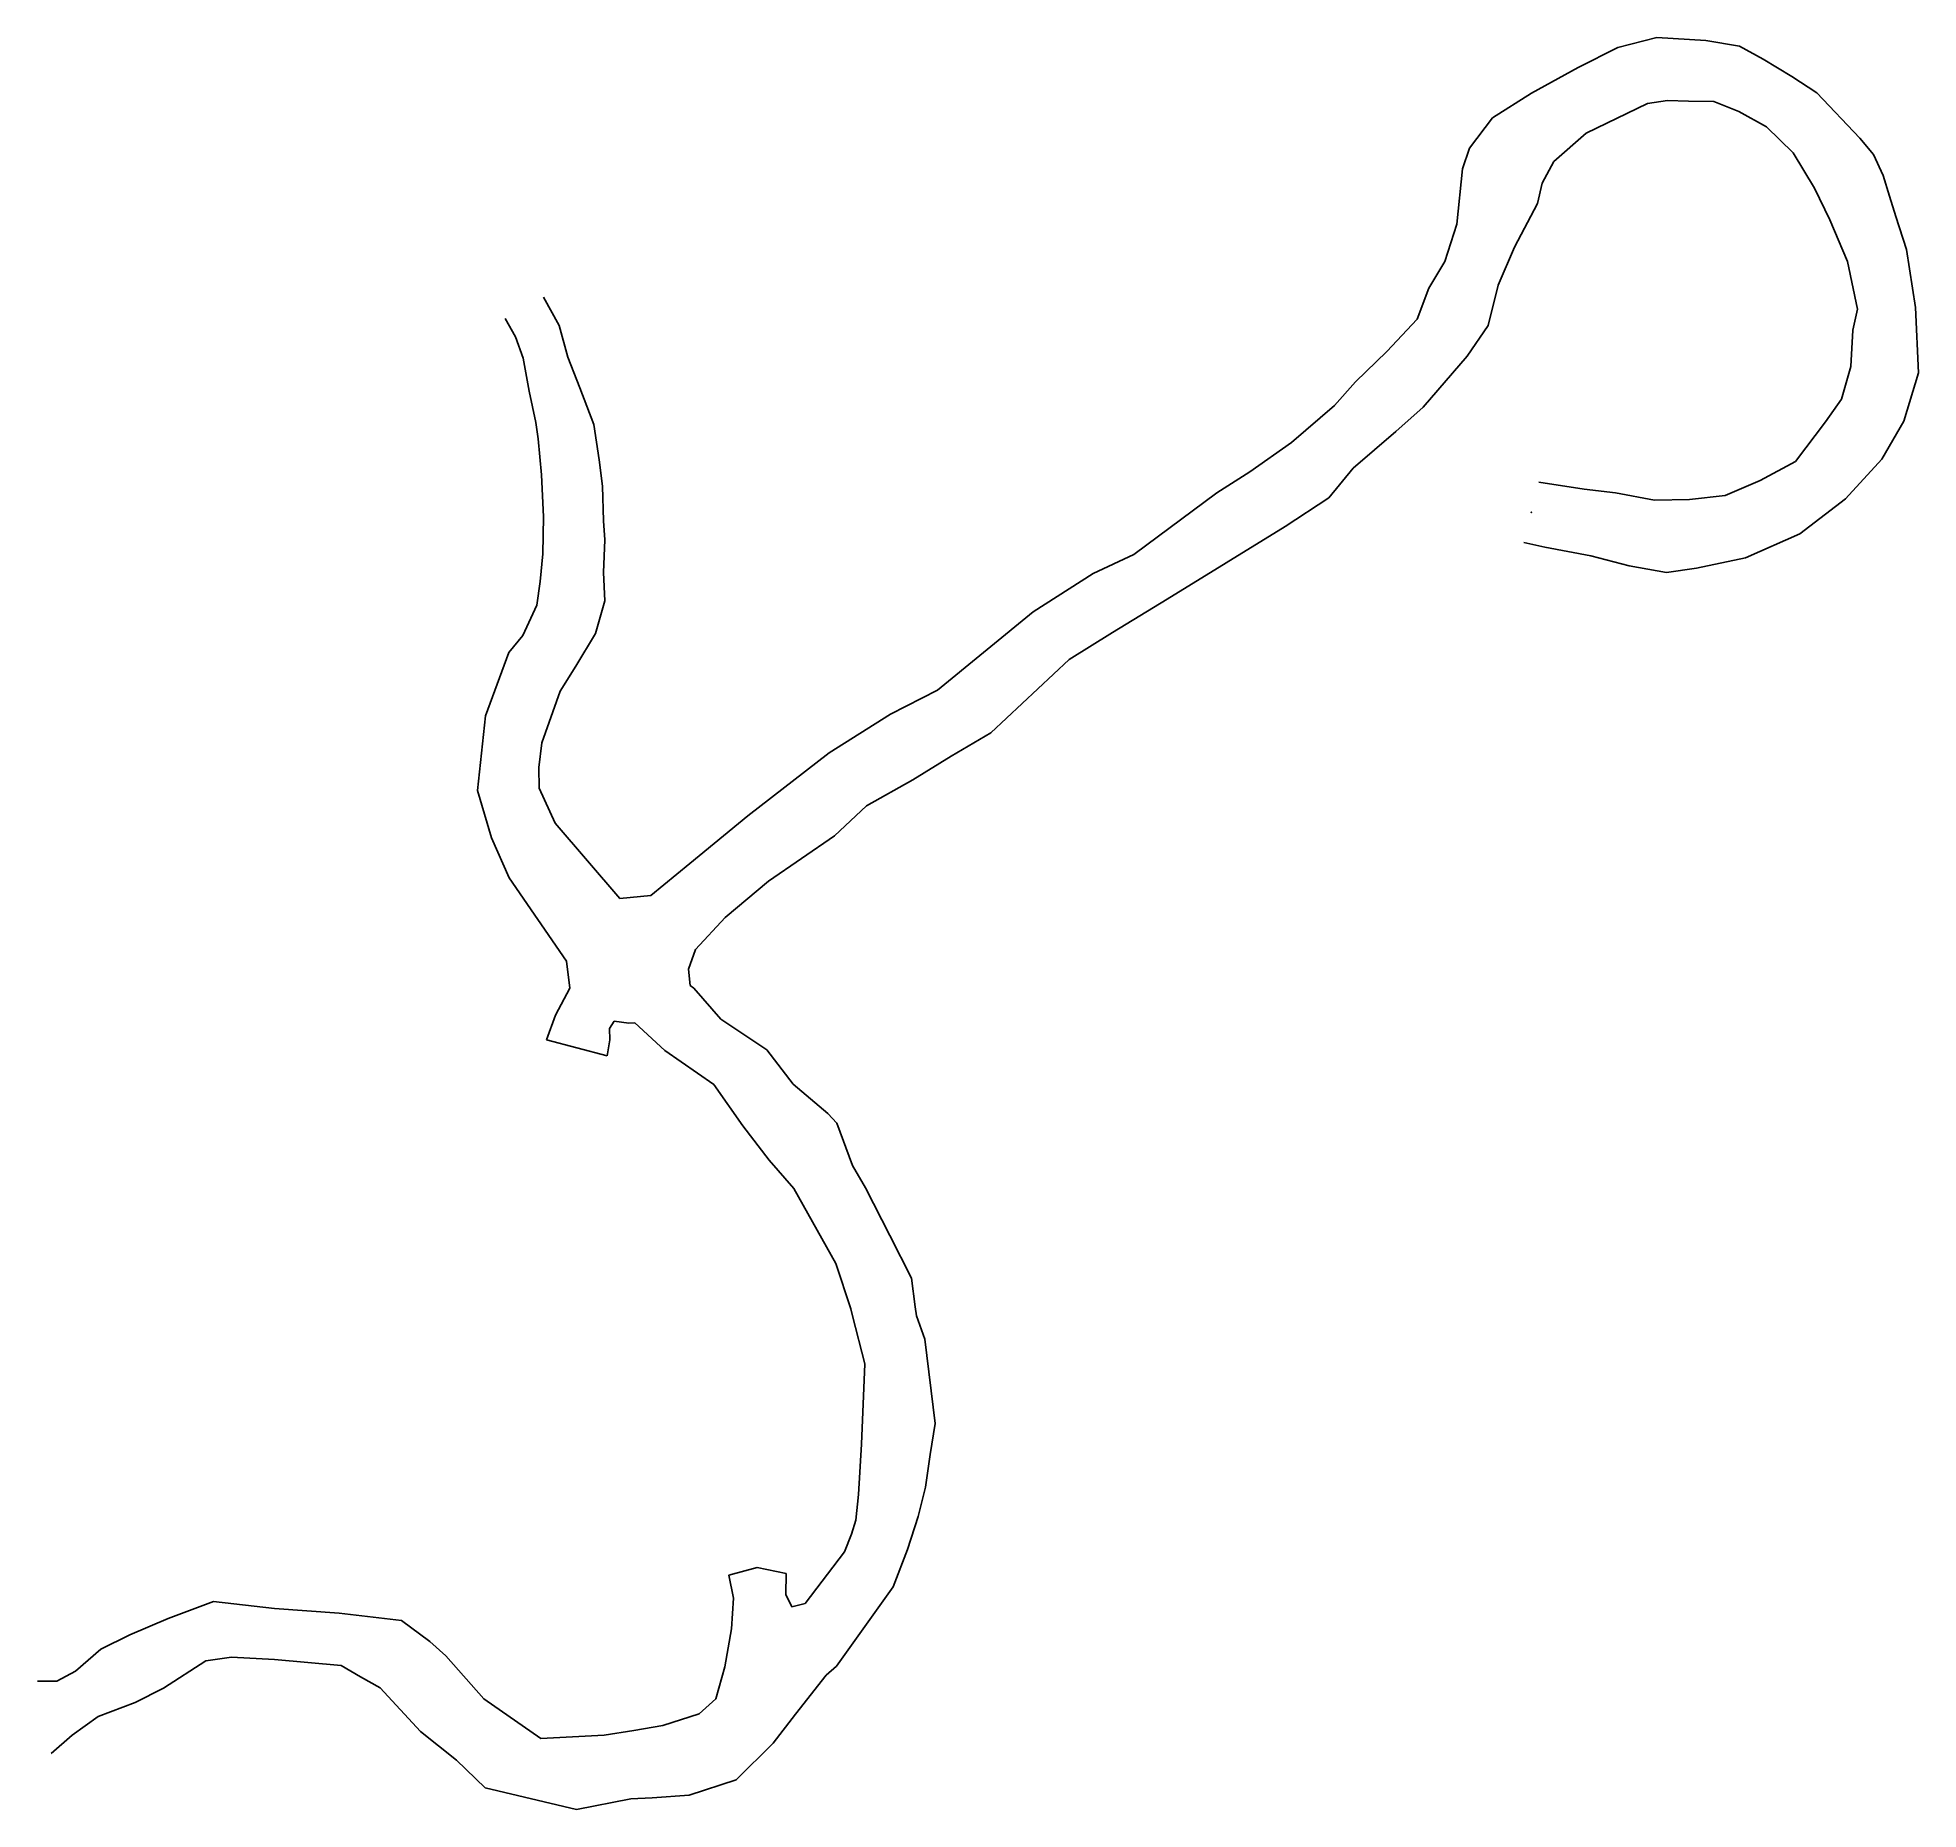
# Model space of a CAD drawing. Extents: x 646106 to 646225, y 4145923 to 4146035.
import ezdxf

# ---------------------------------------------------------------- set-up
doc = ezdxf.new("R2010")
doc.units = 0
doc.header["$MEASUREMENT"] = 0
doc.layers.add('INIT_COORD', color=1, linetype='Continuous')
doc.layers.add('Katman1', color=1, linetype='Continuous')

msp = doc.modelspace()

# ---------------------------------------------------------------- linework, layer by layer
at = {"layer": 'INIT_COORD', "linetype": 'Continuous'}
msp.add_point((646200.105238, 4146004.6015, 1963.820496), dxfattribs=at)
at = {"layer": 'Katman1'}
for points in [[(646203.066523, 4146032.762, 1969.547974), (646205.577523, 4146034.013, 1969.477051)], [(646205.577523, 4146034.013, 1969.477051), (646208.043672, 4146034.645, 1969.262939)], [(646208.043672, 4146034.645, 1969.262939), (646211.146672, 4146034.457, 1969.046997)], [(646211.146672, 4146034.457, 1969.046997), (646213.287672, 4146034.111, 1968.900024)], [(646213.287672, 4146034.111, 1968.900024), (646214.774672, 4146033.28, 1968.900024)], [(646200.123523, 4146031.135, 1969.69397), (646203.066523, 4146032.762, 1969.547974)], [(646214.774672, 4146033.28, 1968.900024), (646216.591672, 4146032.178, 1968.954956)], [(646216.591672, 4146032.178, 1968.954956), (646218.169672, 4146031.155, 1968.765015)], [(646197.654523, 4146029.573, 1969.847046), (646200.123523, 4146031.135, 1969.69397)], [(646207.465672, 4146030.483, 1969.546997), (646203.569523, 4146028.588, 1969.452026)], [(646208.724672, 4146030.67, 1969.224976), (646207.465672, 4146030.483, 1969.546997)], [(646210.047672, 4146030.621, 1969.115967), (646208.724672, 4146030.67, 1969.224976)], [(646211.648672, 4146030.597, 1968.998047), (646210.047672, 4146030.621, 1969.115967)], [(646213.241672, 4146029.979, 1968.896973), (646211.648672, 4146030.597, 1968.998047)], [(646218.169672, 4146031.155, 1968.765015), (646220.898046, 4146028.286, 1967.969971)], [(646196.186523, 4146027.652, 1970.046997), (646197.654523, 4146029.573, 1969.847046)], [(646214.995672, 4146028.992, 1968.896973), (646213.241672, 4146029.979, 1968.896973)], [(646216.68087, 4146027.359849, 1968.766968), (646214.995672, 4146028.992, 1968.896973)], [(646203.569523, 4146028.588, 1969.452026), (646201.526523, 4146026.796, 1969.468994)], [(646220.898046, 4146028.286, 1967.969971), (646221.745046, 4146027.253, 1967.906006)], [(646195.757523, 4146026.349, 1970.338989), (646196.186523, 4146027.652, 1970.046997)], [(646201.526523, 4146026.796, 1969.468994), (646200.792523, 4146025.43, 1969.472046)], [(646218.027775, 4146025.121104, 1968.171021), (646216.68087, 4146027.359849, 1968.766968)], [(646221.745046, 4146027.253, 1967.906006), (646222.375046, 4146025.916, 1967.766968)], [(646195.389212, 4146022.834, 1971.089966), (646195.757523, 4146026.349, 1970.338989)], [(646200.792523, 4146025.43, 1969.472046), (646200.499523, 4146024.146, 1969.677979)], [(646222.375046, 4146025.916, 1967.766968), (646222.770046, 4146024.615, 1967.813965)], [(646219.000046, 4146023.118, 1967.874023), (646218.027775, 4146025.121104, 1968.171021)], [(646222.770046, 4146024.615, 1967.813965), (646223.177046, 4146023.333, 1967.807007)], [(646200.499523, 4146024.146, 1969.677979), (646199.046212, 4146021.374, 1971.019043)], [(646219.000046, 4146023.118, 1967.874023), (646220.114054, 4146020.478, 1968.077026)], [(646223.834054, 4146021.245, 1967.832031), (646223.177046, 4146023.333, 1967.807007)], [(646195.389212, 4146022.834, 1971.089966), (646194.628212, 4146020.484, 1971.082031)], [(646198.008212, 4146018.97, 1970.995972), (646199.046212, 4146021.374, 1971.019043)], [(646224.402054, 4146017.568, 1967.29895), (646223.834054, 4146021.245, 1967.832031)], [(646194.628212, 4146020.484, 1971.082031), (646193.614212, 4146018.794, 1971.380981)], [(646220.114054, 4146020.478, 1968.077026), (646220.750054, 4146017.466, 1967.634033)], [(646192.889623, 4146016.828, 1971.728027), (646193.614212, 4146018.794, 1971.380981)], [(646197.382212, 4146016.43, 1971.092041), (646198.008212, 4146018.97, 1970.995972)], [(646137.610548, 4146018.227503, 1975.402954), (646138.596372, 4146016.415935, 1975.832031)], [(646220.750054, 4146017.466, 1967.634033), (646220.453054, 4146016.139, 1967.463013)], [(646224.595054, 4146013.438, 1966.849976), (646224.402054, 4146017.568, 1967.29895)], [(646135.841428, 4146015.7165, 1975.916016), (646135.185478, 4146016.866672, 1975.514038)], [(646138.596372, 4146016.415935, 1975.832031), (646139.13903, 4146014.426191, 1976.131958)], [(646190.971018, 4146014.782, 1972.416016), (646192.889623, 4146016.828, 1971.728027)], [(646196.046623, 4146014.492, 1971.671021), (646197.382212, 4146016.43, 1971.092041)], [(646220.453054, 4146016.139, 1967.463013), (646220.320054, 4146013.821, 1967.087036)], [(646136.318766, 4146014.359856, 1976.25), (646135.841428, 4146015.7165, 1975.916016)], [(646188.978439, 4146012.855214, 1972.416016), (646190.971018, 4146014.782, 1972.416016)], [(646136.695611, 4146012.274644, 1976.392944), (646136.318766, 4146014.359856, 1976.25)], [(646139.13903, 4146014.426191, 1976.131958), (646139.89875, 4146012.472624, 1976.302002)], [(646196.046623, 4146014.492, 1971.671021), (646193.267018, 4146011.264, 1972.514038)], [(646220.320054, 4146013.821, 1967.087036), (646219.740054, 4146011.755, 1966.713989)], [(646139.89875, 4146012.472624, 1976.302002), (646140.80318, 4146010.157285, 1976.593018)], [(646187.649018, 4146011.372, 1972.839966), (646188.978439, 4146012.855214, 1972.416016)], [(646223.668054, 4146010.367, 1966.489014), (646224.595054, 4146013.438, 1966.849976)], [(646137.122703, 4146010.289924, 1976.589966), (646136.695611, 4146012.274644, 1976.392944)], [(646184.934018, 4146009.021, 1973.394043), (646187.649018, 4146011.372, 1972.839966)], [(646193.267018, 4146011.264, 1972.514038), (646191.544018, 4146009.718, 1972.621948)], [(646219.740054, 4146011.755, 1966.713989), (646218.716054, 4146010.323, 1966.421997)], [(646137.273441, 4146009.25988, 1976.66394), (646137.122703, 4146010.289924, 1976.589966)], [(646140.80318, 4146010.157285, 1976.593018), (646141.128774, 4146007.9143, 1976.865967)], [(646218.716054, 4146010.323, 1966.421997), (646216.816054, 4146007.82, 1966.105957)], [(646222.272054, 4146007.969, 1966.141968), (646223.668054, 4146010.367, 1966.489014)], [(646137.474426, 4146006.973684, 1977.045044), (646137.273441, 4146009.25988, 1976.66394)], [(646182.289018, 4146007.17, 1973.744995), (646184.934018, 4146009.021, 1973.394043)], [(646191.544018, 4146009.718, 1972.621948), (646188.828018, 4146007.389, 1973.026978)], [(646141.128774, 4146007.9143, 1976.865967), (646141.338803, 4146006.266229, 1977.120972)], [(646216.816054, 4146007.82, 1966.105957), (646214.577054, 4146006.626, 1965.709961)], [(646219.977054, 4146005.446, 1965.765015), (646222.272054, 4146007.969, 1966.141968)], [(646137.600041, 4146004.310642, 1977.456055), (646137.474426, 4146006.973684, 1977.045044)], [(646180.214018, 4146005.835, 1974.015015), (646182.289018, 4146007.17, 1973.744995)], [(646188.828018, 4146007.389, 1973.026978), (646187.296018, 4146005.517, 1973.406006)], [(646203.445054, 4146006.076, 1964.55603), (646200.578238, 4146006.501, 1963.827026)], [(646214.577054, 4146006.626, 1965.709961), (646212.375054, 4146005.662, 1965.422974)], [(646141.338803, 4146006.266229, 1977.120972), (646141.414172, 4146004.055402, 1977.360962)], [(646174.955502, 4146001.939, 1974.741943), (646180.214018, 4146005.835, 1974.015015)], [(646187.296018, 4146005.517, 1973.406006), (646184.526018, 4146003.704, 1973.79895)], [(646205.440054, 4146005.834, 1964.520996), (646203.445054, 4146006.076, 1964.55603)], [(646207.908054, 4146005.365, 1964.733032), (646205.440054, 4146005.834, 1964.520996)], [(646210.115054, 4146005.418, 1964.973999), (646207.908054, 4146005.365, 1964.733032)], [(646212.375054, 4146005.662, 1965.422974), (646210.115054, 4146005.418, 1964.973999)], [(646217.099054, 4146003.252, 1965.543945), (646219.977054, 4146005.446, 1965.765015)], [(646137.574918, 4146001.9742, 1977.453979), (646137.600041, 4146004.310642, 1977.456055)], [(646141.414172, 4146004.055402, 1977.360962), (646141.485703, 4146002.870665, 1977.483032)], [(646141.485703, 4146002.870665, 1977.483032), (646141.414172, 4146000.789408, 1977.734985)], [(646184.526018, 4146003.704, 1973.79895), (646177.072502, 4145999.101, 1974.615967)], [(646213.647054, 4146001.715, 1965.22998), (646217.099054, 4146003.252, 1965.543945)], [(646137.399056, 4146000.215588, 1977.735962), (646137.574918, 4146001.9742, 1977.453979)], [(646172.387502, 4146000.738, 1975.223999), (646174.955502, 4146001.939, 1974.741943)], [(646199.632238, 4146002.702, 1963.813965), (646200.957054, 4146002.401, 1964.166016)], [(646200.957054, 4146002.401, 1964.166016), (646203.865054, 4146001.843, 1964.293945)], [(646203.865054, 4146001.843, 1964.293945), (646206.290054, 4146001.216, 1964.479004)], [(646210.565054, 4146001.074, 1964.82605), (646213.647054, 4146001.715, 1965.22998)], [(646141.414172, 4146000.789408, 1977.734985), (646141.482993, 4145998.998, 1977.838013)], [(646168.587883, 4145998.304, 1975.984009), (646172.387502, 4146000.738, 1975.223999)], [(646206.290054, 4146001.216, 1964.479004), (646208.664054, 4146000.798, 1964.662964)], [(646208.664054, 4146000.798, 1964.662964), (646210.565054, 4146001.074, 1964.82605)], [(646137.177156, 4145998.735286, 1977.932007), (646137.399056, 4146000.215588, 1977.735962)], [(646136.303775, 4145996.809, 1978.199951), (646137.177156, 4145998.735286, 1977.932007)], [(646141.482888, 4145998.998, 1977.838013), (646140.895888, 4145996.94, 1978.006958)], [(646162.529883, 4145993.35, 1976.942993), (646168.587883, 4145998.304, 1975.984009)], [(646177.072502, 4145999.101, 1974.615967), (646173.611502, 4145997.003, 1975.23999)], [(646140.895888, 4145996.94, 1978.006958), (646139.660888, 4145994.865, 1978.20105)], [(646173.611502, 4145997.003, 1975.23999), (646170.857883, 4145995.29, 1975.902954)], [(646133.943858, 4145991.722105, 1979.149048), (646135.415775, 4145995.722, 1978.357056)], [(646135.415775, 4145995.722, 1978.357056), (646136.303775, 4145996.809, 1978.199951)], [(646139.661775, 4145994.865, 1978.20105), (646138.661775, 4145993.281, 1978.406006)], [(646165.905768, 4145990.655773, 1976.613037), (646170.857883, 4145995.29, 1975.902954)], [(646138.661775, 4145993.281, 1978.406006), (646137.511775, 4145990.021, 1978.855957)], [(646159.564883, 4145991.819, 1977.357056), (646162.529883, 4145993.35, 1976.942993)], [(646133.437101, 4145986.998088, 1979.149048), (646133.943858, 4145991.722105, 1979.149048)], [(646155.686395, 4145989.383, 1978.229004), (646159.564883, 4145991.819, 1977.357056)], [(646137.511775, 4145990.021, 1978.855957), (646137.321775, 4145988.445, 1978.987061)], [(646165.905768, 4145990.655773, 1976.613037), (646163.399883, 4145989.172, 1977.313965)], [(646150.538395, 4145985.401, 1978.859009), (646155.686395, 4145989.383, 1978.229004)], [(646163.399883, 4145989.172, 1977.313965), (646160.972883, 4145987.67, 1977.743042)], [(646137.321775, 4145988.445, 1978.987061), (646137.334698, 4145987.152, 1979.17395)], [(646160.972883, 4145987.67, 1977.743042), (646158.045395, 4145986.03, 1978.156982)], [(646134.317503, 4145983.99503, 1979.149048), (646133.437101, 4145986.998088, 1979.149048)], [(646137.334698, 4145987.152, 1979.17395), (646138.346698, 4145984.938, 1979.371948)], [(646146.869395, 4145982.38, 1979.578003), (646150.538395, 4145985.401, 1978.859009)], [(646158.045395, 4145986.03, 1978.156982), (646156.017395, 4145984.127, 1978.55896)], [(646135.433981, 4145981.482114, 1979.396973), (646134.317503, 4145983.99503, 1979.149048)], [(646138.346698, 4145984.938, 1979.371948), (646142.439395, 4145980.174, 1979.912964)], [(646156.017395, 4145984.127, 1978.55896), (646151.841395, 4145981.261, 1979.13501)], [(646139.064222, 4145976.196, 1980.094971), (646135.433981, 4145981.482114, 1979.396973)], [(646144.404395, 4145980.353, 1979.873047), (646146.869395, 4145982.38, 1979.578003)], [(646142.439395, 4145980.174, 1979.912964), (646144.404395, 4145980.353, 1979.873047)], [(646151.841395, 4145981.261, 1979.13501), (646149.106395, 4145978.969, 1979.41394)], [(646149.106395, 4145978.969, 1979.41394), (646147.225395, 4145976.928, 1979.774048)], [(646147.225395, 4145976.928, 1979.774048), (646146.777395, 4145975.698, 1979.985962)], [(646139.064222, 4145976.196, 1980.094971), (646139.277222, 4145974.49, 1980.115967)], [(646146.777395, 4145975.698, 1979.985962), (646146.895395, 4145974.66, 1979.994995)], [(646139.277222, 4145974.49, 1980.115967), (646138.372222, 4145972.789, 1980.067993)], [(646146.895395, 4145974.66, 1979.994995), (646147.129346, 4145974.482, 1980.131958)], [(646148.826346, 4145972.538, 1980.291016), (646147.129346, 4145974.482, 1980.131958)], [(646138.372222, 4145972.789, 1980.067993), (646137.796222, 4145971.221, 1979.989014)], [(646141.783222, 4145971.944, 1979.947998), (646142.087222, 4145972.4, 1980.08606)], [(646141.800222, 4145971.212, 1980.035034), (646141.783222, 4145971.944, 1979.947998)], [(646142.087222, 4145972.4, 1980.08606), (646143.002222, 4145972.267, 1980.067017)], [(646143.002222, 4145972.267, 1980.067017), (646143.387346, 4145972.285, 1980.041992)], [(646143.387346, 4145972.285, 1980.041992), (646145.290346, 4145970.546, 1980.045044)], [(646151.734307, 4145970.588, 1980.420044), (646148.826346, 4145972.538, 1980.291016)], [(646141.629104, 4145970.202242, 1979.991943), (646137.796222, 4145971.221, 1979.989014)], [(646141.629104, 4145970.202242, 1979.991943), (646141.800222, 4145971.212, 1980.035034)], [(646145.290346, 4145970.546, 1980.045044), (646148.386307, 4145968.389, 1980.55896)], [(646151.734307, 4145970.588, 1980.420044), (646153.414307, 4145968.408, 1980.756958)], [(646150.219307, 4145965.768, 1980.694946), (646148.386307, 4145968.389, 1980.55896)], [(646153.414307, 4145968.408, 1980.756958), (646155.593102, 4145966.549, 1980.687988)], [(646156.172102, 4145965.945, 1980.786011), (646155.593102, 4145966.549, 1980.687988)], [(646157.149102, 4145963.273, 1981.046997), (646156.172102, 4145965.945, 1980.786011)], [(646151.889307, 4145963.611, 1980.994019), (646150.219307, 4145965.768, 1980.694946)], [(646153.444102, 4145961.815, 1981.234009), (646151.889307, 4145963.611, 1980.994019)], [(646157.974102, 4145961.846, 1981.266968), (646157.149102, 4145963.273, 1981.046997)], [(646153.444102, 4145961.815, 1981.234009), (646156.110102, 4145957.059, 1981.807007)], [(646159.516102, 4145958.828, 1981.522949), (646157.974102, 4145961.846, 1981.266968)], [(646160.886102, 4145956.144, 1981.802979), (646159.516102, 4145958.828, 1981.522949)], [(646156.110102, 4145957.059, 1981.807007), (646157.048102, 4145954.186, 1982.03894)], [(646161.128753, 4145954.328, 1981.947998), (646160.886102, 4145956.144, 1981.802979)], [(646157.048102, 4145954.186, 1982.03894), (646157.157753, 4145953.762, 1981.967041)], [(646161.216102, 4145953.75, 1981.930054), (646161.128753, 4145954.328, 1981.947998)], [(646157.157753, 4145953.762, 1981.967041), (646157.938102, 4145950.724, 1982.468994)], [(646161.735832, 4145952.266138, 1982.156982), (646161.216102, 4145953.75, 1981.930054)], [(646162.390102, 4145946.946, 1982.866943), (646161.735832, 4145952.266138, 1982.156982)], [(646157.938102, 4145950.724, 1982.468994), (646157.726341, 4145945.637, 1983.552979)], [(646162.074341, 4145944.984, 1983.156982), (646162.390102, 4145946.946, 1982.866943)], [(646157.726341, 4145945.637, 1983.552979), (646157.530341, 4145942.455, 1984.253052)], [(646161.778341, 4145942.915, 1983.613037), (646162.074341, 4145944.984, 1983.156982)], [(646157.530341, 4145942.455, 1984.253052), (646157.377341, 4145940.821, 1984.432983)], [(646161.305341, 4145941.048, 1983.947021), (646161.778341, 4145942.915, 1983.613037)], [(646160.632341, 4145938.965, 1984.380981), (646161.305341, 4145941.048, 1983.947021)], [(646157.100341, 4145939.942, 1984.688965), (646156.645657, 4145938.814277, 1984.958984)], [(646157.377341, 4145940.821, 1984.432983), (646157.100341, 4145939.942, 1984.688965)], [(646154.165319, 4145935.546, 1985.953003), (646156.645657, 4145938.814277, 1984.958984)], [(646159.733507, 4145936.599, 1985.042969), (646160.632341, 4145938.965, 1984.380981)], [(646149.342319, 4145937.347, 1986.696045), (646151.125319, 4145937.836, 1986.729004)], [(646151.125319, 4145937.836, 1986.729004), (646152.954319, 4145937.44, 1986.822021)], [(646152.954319, 4145937.44, 1986.822021), (646152.934319, 4145936.122, 1986.886963)], [(646149.630319, 4145935.888, 1986.802002), (646149.342319, 4145937.347, 1986.696045)], [(646156.152507, 4145931.579, 1986.293945), (646159.733507, 4145936.599, 1985.042969)], [(646113.862268, 4145934.604, 1996.078979), (646116.740268, 4145935.684, 1996.003052)], [(646116.740268, 4145935.684, 1996.003052), (646120.593268, 4145935.235, 1995.28894)], [(646120.593268, 4145935.235, 1995.28894), (646124.675268, 4145934.946, 1994.592041)], [(646149.510319, 4145933.955, 1987.130981), (646149.630319, 4145935.888, 1986.802002)], [(646152.934319, 4145936.122, 1986.886963), (646153.322319, 4145935.33, 1986.605957)], [(646153.322319, 4145935.33, 1986.605957), (646154.165319, 4145935.546, 1985.953003)], [(646111.445268, 4145933.569, 1996.063965), (646113.862268, 4145934.604, 1996.078979)], [(646124.675268, 4145934.946, 1994.592041), (646128.630349, 4145934.474, 1993.473999)], [(646128.630349, 4145934.474, 1993.473999), (646130.422349, 4145933.148, 1992.995972)], [(646149.084319, 4145931.55, 1987.603027), (646149.510319, 4145933.955, 1987.130981)], [(646108.00633, 4145931.273, 1995.847046), (646109.595268, 4145932.654, 1996.192017)], [(646109.595268, 4145932.654, 1996.192017), (646111.445268, 4145933.569, 1996.063965)], [(646131.421272, 4145932.238, 1992.772949), (646130.422349, 4145933.148, 1992.995972)], [(646116.251268, 4145931.927, 1996.083008), (646113.575268, 4145930.2, 1996.097046)], [(646117.873268, 4145932.154, 1996.042969), (646116.251268, 4145931.927, 1996.083008)], [(646120.598268, 4145931.998, 1995.368042), (646117.873268, 4145932.154, 1996.042969)], [(646124.807268, 4145931.633, 1994.623047), (646120.598268, 4145931.998, 1995.368042)], [(646124.807268, 4145931.633, 1994.623047), (646126.026349, 4145930.915, 1994.140015)], [(646131.421272, 4145932.238, 1992.772949), (646133.842272, 4145929.511, 1991.949951)], [(646148.515319, 4145929.51, 1988.014038), (646149.084319, 4145931.55, 1987.603027)], [(646155.481962, 4145931.004, 1986.767944), (646156.152507, 4145931.579, 1986.293945)], [(646105.60233, 4145930.636, 1996.07605), (646106.82133, 4145930.637, 1996.021973)], [(646106.82133, 4145930.637, 1996.021973), (646108.00633, 4145931.273, 1995.847046)], [(646126.026349, 4145930.915, 1994.140015), (646127.285272, 4145930.209, 1993.401978)], [(646155.481962, 4145931.004, 1986.767944), (646153.559962, 4145928.542, 1987.537964)], [(646111.778268, 4145929.288, 1996.128052), (646109.42833, 4145928.394, 1995.982056)], [(646113.575268, 4145930.2, 1996.097046), (646111.778268, 4145929.288, 1996.128052)], [(646129.831272, 4145927.458, 1992.699951), (646127.285272, 4145930.209, 1993.401978)], [(646133.842272, 4145929.511, 1991.949951), (646137.446126, 4145927.012, 1991.071045)], [(646147.454891, 4145928.567, 1988.390015), (646148.515319, 4145929.51, 1988.014038)], [(646109.42833, 4145928.394, 1995.982056), (646107.79533, 4145927.219, 1996.187012)], [(646143.327891, 4145927.501, 1989.074951), (646145.156891, 4145927.837, 1988.784058)], [(646145.156891, 4145927.837, 1988.784058), (646147.454891, 4145928.567, 1988.390015)], [(646153.559962, 4145928.542, 1987.537964), (646152.141891, 4145926.705, 1987.852051)], [(646107.79533, 4145927.219, 1996.187012), (646106.45033, 4145926.054, 1996.462036)], [(646132.101272, 4145925.639, 1992.043945), (646129.831272, 4145927.458, 1992.699951)], [(646137.446126, 4145927.012, 1991.071045), (646141.439891, 4145927.213, 1989.602051)], [(646141.439891, 4145927.213, 1989.602051), (646143.327891, 4145927.501, 1989.074951)], [(646152.141891, 4145926.705, 1987.852051), (646149.787891, 4145924.381, 1988.279053)], [(646132.101272, 4145925.639, 1992.043945), (646133.921974, 4145923.878, 1991.253052)], [(646149.787891, 4145924.381, 1988.279053), (646146.822891, 4145923.426, 1988.803955)], [(646133.921974, 4145923.878, 1991.253052), (646139.689442, 4145922.518549, 1990.370972)], [(646139.689442, 4145922.518549, 1990.370972), (646143.1434, 4145923.18399, 1989.474976)], [(646144.474283, 4145923.247365, 1989.295044), (646143.1434, 4145923.18399, 1989.474976)], [(646146.822891, 4145923.426, 1988.803955), (646144.474283, 4145923.247365, 1989.295044)]]:
    msp.add_polyline3d(points, dxfattribs=at)

doc.saveas('drawing.dxf')
